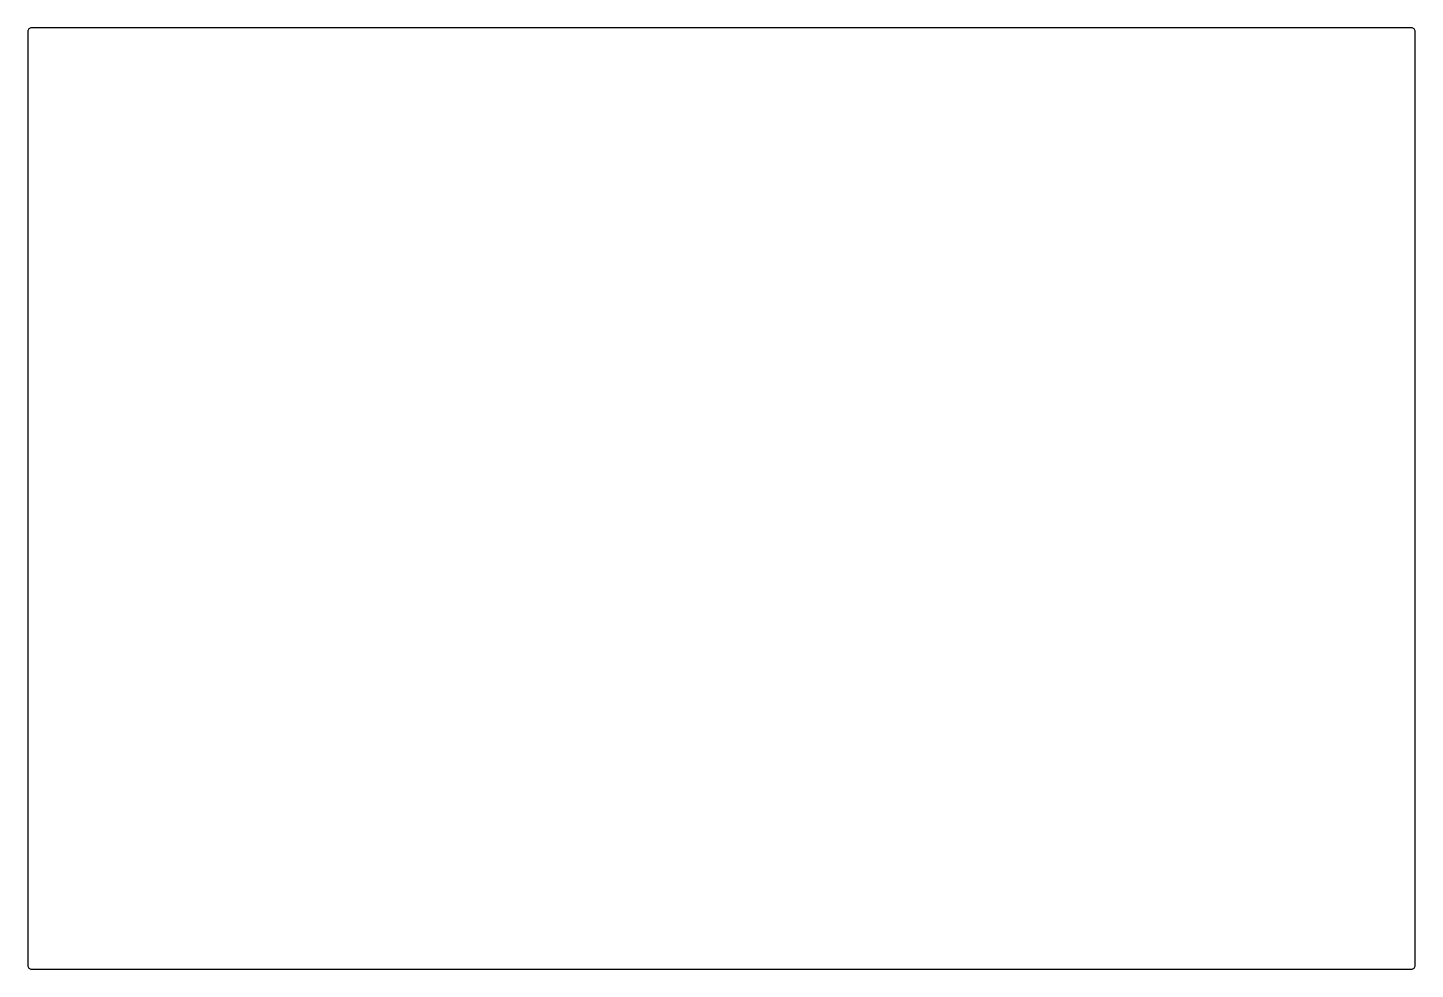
# Model space of a CAD drawing. Header units: millimetres. Extents: x -36 to 336, y 84 to 336.
import ezdxf

# ---------------------------------------------------------------- set-up
doc = ezdxf.new("R2010")
doc.units = ezdxf.units.MM
doc.layers.get('0').update_dxf_attribs({"linetype": 'CONTINUOUS'})

msp = doc.modelspace()

# ---------------------------------------------------------------- linework, layer by layer
msp.add_lwpolyline([(335, 83.6, 0.414214), (336, 84.6), (336, 335, 0.414214), (335, 336), (-35, 336, 0.414214), (-36, 335), (-36, 84.6, 0.414214), (-35, 83.6)], format="xyb", close=True)

doc.saveas('drawing.dxf')
